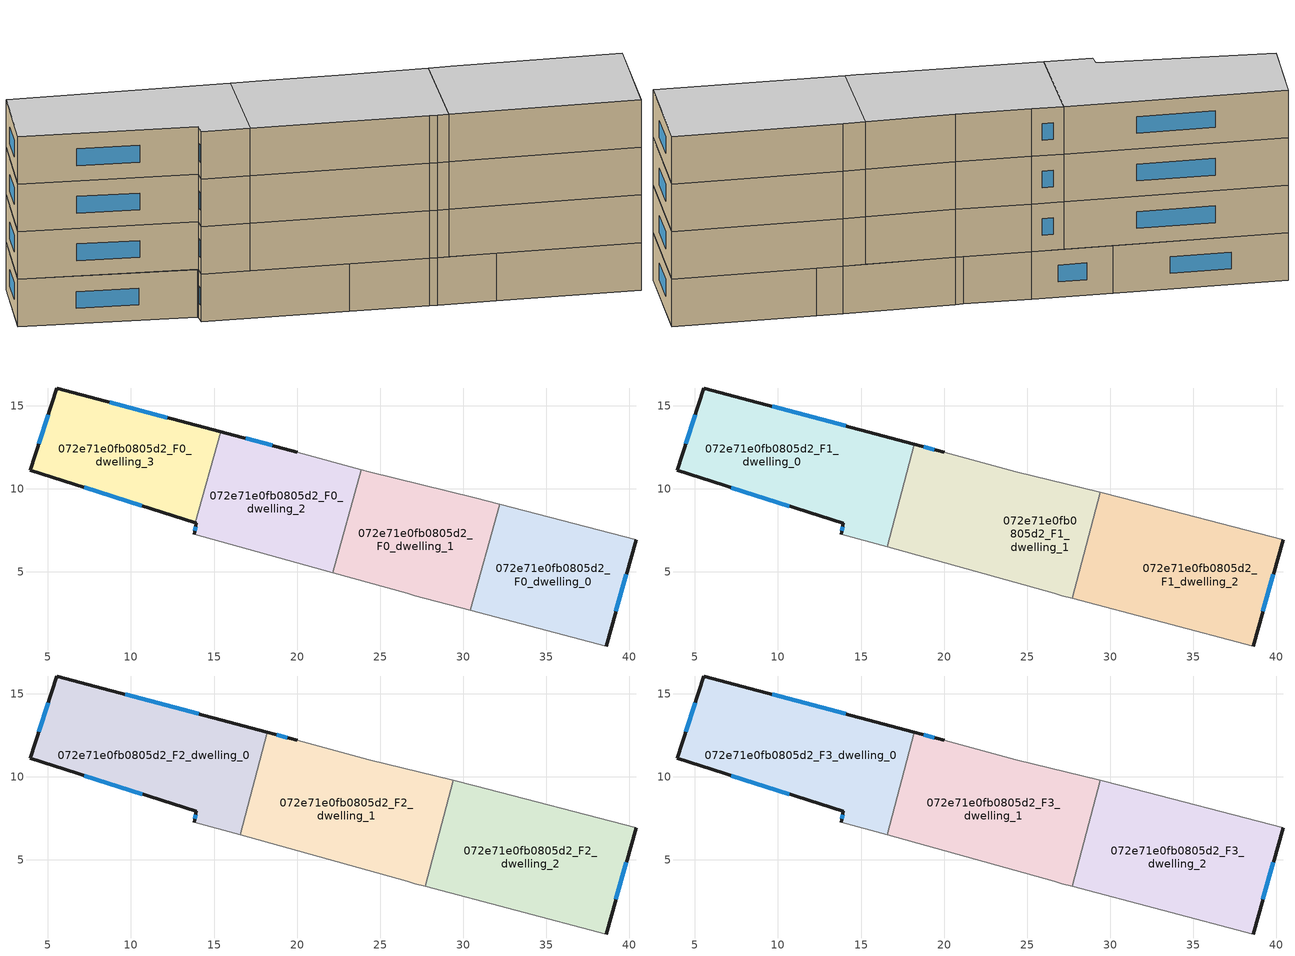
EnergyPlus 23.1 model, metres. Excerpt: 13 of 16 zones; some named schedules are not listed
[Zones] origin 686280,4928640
072e71e0fb0805d2_F0_dwelling_0
 floor ground (EU_floor_Construction): 40.41,6.92 38.61,0.53 30.42,2.69 32.19,9.06 z0
 wall outside (EU_wall_Construction): 38.61,0.53 40.41,6.92 z0:3
 wall adiabatic (EU_wall_Construction): 40.41,6.92 32.19,9.06 / 30.42,2.69 38.61,0.53 z0:3
 wall to 072e71e0fb0805d2_F0_dwelling_1 (EU_wall_Construction): 32.19,9.06 30.42,2.69 z0:3
 window (EU_Window_Construction): 39.19,2.61 39.82,4.84 z0.98:2.02
072e71e0fb0805d2_F0_dwelling_1
 floor ground (EU_floor_Construction): 32.19,9.06 30.42,2.69 27.1,3.56 26.64,3.69 22.14,4.94 23.87,11.15 24.32,11.03 30.71,9.45 z0
 wall adiabatic (EU_wall_Construction): 22.14,4.94 26.64,3.69 27.1,3.56 30.42,2.69 / 32.19,9.06 30.71,9.45 24.32,11.03 23.87,11.15 z0:3
 wall to 072e71e0fb0805d2_F0_dwelling_2 (EU_wall_Construction): 23.87,11.15 22.14,4.94 z0:3
072e71e0fb0805d2_F0_dwelling_2
 floor ground (EU_floor_Construction): 23.87,11.15 22.14,4.94 13.8,7.26 13.94,7.92 13.87,7.94 15.4,13.43 20.01,12.2 z0
 wall outside (EU_wall_Construction): 13.87,7.94 13.94,7.92 13.8,7.26 / 20.01,12.2 15.4,13.43 z0:3
 wall adiabatic (EU_wall_Construction): 13.8,7.26 22.14,4.94 / 23.87,11.15 20.01,12.2 z0:3
 wall to 072e71e0fb0805d2_F0_dwelling_3 (EU_wall_Construction): 15.4,13.43 13.87,7.94 z0:3
 window (EU_Window_Construction): 13.89,7.71 13.84,7.48 / 18.51,12.6 16.9,13.03 z0.98:2.02
072e71e0fb0805d2_F0_dwelling_3
 floor ground (EU_floor_Construction): 15.4,13.43 13.87,7.94 3.95,11.1 5.52,16.06 z0
 wall outside (EU_wall_Construction): 15.4,13.43 5.52,16.06 3.95,11.1 13.87,7.94 z0:3
 window (EU_Window_Construction): 7.17,10.07 10.64,8.97 / 5.01,14.45 4.46,12.72 / 12.18,14.29 8.73,15.21 z0.98:2.02
072e71e0fb0805d2_F1_dwelling_0
 floor to 072e71e0fb0805d2_F0_dwelling_2 (EU_floor_Construction): 18.2,12.68 16.57,6.49 13.8,7.26 13.94,7.92 13.87,7.94 15.4,13.43 z3
 floor to 072e71e0fb0805d2_F0_dwelling_3 (EU_floor_Construction): 15.4,13.43 13.87,7.94 3.95,11.1 5.52,16.06 z3
 wall outside (EU_wall_Construction): 18.2,12.68 5.52,16.06 3.95,11.1 13.94,7.92 13.8,7.26 z3:6
 wall adiabatic (EU_wall_Construction): 13.8,7.26 16.57,6.49 z3:6
 wall to 072e71e0fb0805d2_F1_dwelling_1 (EU_wall_Construction): 16.57,6.49 18.2,12.68 z3:6
 window (EU_Window_Construction): 13.89,7.71 13.84,7.48 / 7.2,10.07 10.69,8.96 / 5.01,14.45 4.46,12.72 / 14.07,13.78 9.64,14.96 z3.98:5.02
072e71e0fb0805d2_F1_dwelling_1
 floor to 072e71e0fb0805d2_F0_dwelling_2 (EU_floor_Construction): 23.87,11.15 22.14,4.94 16.57,6.49 18.2,12.68 20.01,12.2 z3
 floor to 072e71e0fb0805d2_F0_dwelling_1 (EU_floor_Construction): 29.4,9.77 27.72,3.4 27.1,3.56 26.64,3.69 22.14,4.94 23.87,11.15 24.32,11.03 z3
 wall outside (EU_wall_Construction): 20.01,12.2 18.2,12.68 z3:6
 wall adiabatic (EU_wall_Construction): 16.57,6.49 26.64,3.69 27.1,3.56 27.72,3.4 / 29.4,9.77 24.32,11.03 20.01,12.2 z3:6
 wall to 072e71e0fb0805d2_F1_dwelling_2 (EU_wall_Construction): 27.72,3.4 29.4,9.77 z3:6
 window (EU_Window_Construction): 19.42,12.36 18.79,12.53 z3.98:5.02
072e71e0fb0805d2_F1_dwelling_2
 floor to 072e71e0fb0805d2_F0_dwelling_0 (EU_floor_Construction): 40.41,6.92 38.61,0.53 30.42,2.69 32.19,9.06 z3
 floor to 072e71e0fb0805d2_F0_dwelling_1 (EU_floor_Construction): 32.19,9.06 30.42,2.69 27.72,3.4 29.4,9.77 30.71,9.45 z3
 wall outside (EU_wall_Construction): 38.61,0.53 40.41,6.92 z3:6
 wall adiabatic (EU_wall_Construction): 27.72,3.4 38.61,0.53 / 40.41,6.92 30.71,9.45 29.4,9.77 z3:6
 window (EU_Window_Construction): 39.19,2.61 39.82,4.84 z3.98:5.02
072e71e0fb0805d2_F2_dwelling_0
 floor to 072e71e0fb0805d2_F1_dwelling_0 (EU_floor_Construction): 18.2,12.68 16.57,6.49 13.8,7.26 13.94,7.92 3.95,11.1 5.52,16.06 z6
 wall outside (EU_wall_Construction): 18.2,12.68 5.52,16.06 3.95,11.1 13.94,7.92 13.8,7.26 z6:9
 wall adiabatic (EU_wall_Construction): 13.8,7.26 16.57,6.49 z6:9
 wall to 072e71e0fb0805d2_F2_dwelling_1 (EU_wall_Construction): 16.57,6.49 18.2,12.68 z6:9
 window (EU_Window_Construction): 13.89,7.71 13.84,7.48 / 7.2,10.07 10.69,8.96 / 5.01,14.45 4.46,12.72 / 14.07,13.78 9.64,14.96 z6.98:8.02
072e71e0fb0805d2_F2_dwelling_1
 floor to 072e71e0fb0805d2_F1_dwelling_1 (EU_floor_Construction): 29.4,9.77 27.72,3.4 27.1,3.56 26.64,3.69 16.57,6.49 18.2,12.68 20.01,12.2 24.32,11.03 z6
 wall outside (EU_wall_Construction): 20.01,12.2 18.2,12.68 z6:9
 wall adiabatic (EU_wall_Construction): 16.57,6.49 26.64,3.69 27.1,3.56 27.72,3.4 / 29.4,9.77 24.32,11.03 20.01,12.2 z6:9
 wall to 072e71e0fb0805d2_F2_dwelling_2 (EU_wall_Construction): 27.72,3.4 29.4,9.77 z6:9
 window (EU_Window_Construction): 19.42,12.36 18.79,12.53 z6.98:8.02
072e71e0fb0805d2_F2_dwelling_2
 floor to 072e71e0fb0805d2_F1_dwelling_2 (EU_floor_Construction): 40.41,6.92 38.61,0.53 27.72,3.4 29.4,9.77 30.71,9.45 z6
 wall outside (EU_wall_Construction): 38.61,0.53 40.41,6.92 z6:9
 wall adiabatic (EU_wall_Construction): 27.72,3.4 38.61,0.53 / 40.41,6.92 30.71,9.45 29.4,9.77 z6:9
 window (EU_Window_Construction): 39.19,2.61 39.82,4.84 z6.98:8.02
072e71e0fb0805d2_F3_dwelling_0
 floor to 072e71e0fb0805d2_F2_dwelling_0 (EU_floor_Construction): 18.2,12.68 16.57,6.49 13.8,7.26 13.94,7.92 3.95,11.1 5.52,16.06 z9
 wall outside (EU_wall_Construction): 18.2,12.68 5.52,16.06 3.95,11.1 13.94,7.92 13.8,7.26 z9:12
 wall adiabatic (EU_wall_Construction): 13.8,7.26 16.57,6.49 z9:12
 wall to 072e71e0fb0805d2_F3_dwelling_1 (EU_wall_Construction): 16.57,6.49 18.2,12.68 z9:12
 window (EU_Window_Construction): 13.89,7.71 13.84,7.48 / 7.2,10.07 10.69,8.96 / 5.01,14.45 4.46,12.72 / 14.07,13.78 9.64,14.96 z9.98:11.02
 ceiling to 072e71e0fb0805d2_F4_dwelling_0 (EU_floor_Construction): 16.57,6.49 18.2,12.68 5.52,16.06 3.95,11.1 13.94,7.92 13.8,7.26 z12
072e71e0fb0805d2_F3_dwelling_1
 floor to 072e71e0fb0805d2_F2_dwelling_1 (EU_floor_Construction): 29.4,9.77 27.72,3.4 27.1,3.56 26.64,3.69 16.57,6.49 18.2,12.68 20.01,12.2 24.32,11.03 z9
 wall outside (EU_wall_Construction): 20.01,12.2 18.2,12.68 z9:12
 wall adiabatic (EU_wall_Construction): 16.57,6.49 26.64,3.69 27.1,3.56 27.72,3.4 / 29.4,9.77 24.32,11.03 20.01,12.2 z9:12
 wall to 072e71e0fb0805d2_F3_dwelling_2 (EU_wall_Construction): 27.72,3.4 29.4,9.77 z9:12
 window (EU_Window_Construction): 19.42,12.36 18.79,12.53 z9.98:11.02
 ceiling to 072e71e0fb0805d2_F4_dwelling_1 (EU_floor_Construction): 27.72,3.4 29.4,9.77 24.32,11.03 20.01,12.2 18.2,12.68 16.57,6.49 26.64,3.69 27.1,3.56 z12
072e71e0fb0805d2_F3_dwelling_2
 floor to 072e71e0fb0805d2_F2_dwelling_2 (EU_floor_Construction): 40.41,6.92 38.61,0.53 27.72,3.4 29.4,9.77 30.71,9.45 z9
 wall outside (EU_wall_Construction): 38.61,0.53 40.41,6.92 z9:12
 wall adiabatic (EU_wall_Construction): 27.72,3.4 38.61,0.53 / 40.41,6.92 30.71,9.45 29.4,9.77 z9:12
 window (EU_Window_Construction): 39.19,2.61 39.82,4.84 z9.98:11.02
 ceiling to 072e71e0fb0805d2_F4_dwelling_2 (EU_floor_Construction): 38.61,0.53 40.41,6.92 30.71,9.45 29.4,9.77 27.72,3.4 z12
[Building]
EU S2 Campaign: North Axis=0; Terrain=City; Solar Distribution=FullExterior
[Site:Location]
Bologna: Latitude=44.5; Longitude=11.25; Time Zone=1; Elevation=37
[SizingPeriod:WeatherFileDays]
AnnualSizingPeriod: Begin Month=1; Begin Day of Month=1; End Month=12; End Day of Month=31; Day of Week for Start Day=Monday; Use Weather File Daylight Saving Period=No; Use Weather File Rain and Snow Indicators=No
[MATERIAL]
EU_InternalMass_Material: Roughness=MediumRough; Thickness=0.1; Conductivity=1; Density=1800; Specific Heat=900; Thermal Absorptance=0.9; Solar Absorptance=0.7; Visible Absorptance=0.7
[MATERIAL:NOMASS] Roughness=MediumRough; Thermal Absorptance=0.9; Solar Absorptance=0.7; Visible Absorptance=0.7
Name | Thermal Resistance
EU_wall_NoMass | 0.905828
EU_floor_NoMass | 0.67114
[WINDOWMATERIAL:SIMPLEGLAZINGSYSTEM]
EU_Window_SimpleGlazing: UFactor=4.52486; Solar Heat Gain Coefficient=0.85; Visible Transmittance=0.85
[CONSTRUCTION]
EU_wall_Construction: EU_wall_NoMass
EU_floor_Construction: EU_floor_NoMass
EU_InternalMass_Construction: EU_InternalMass_Material
EU_Window_Construction: EU_Window_SimpleGlazing
[ZONE] Type=1; Multiplier=1; Ceiling Height=autocalculate; Floor Area=autocalculate; Part of Total Floor Area=Yes
Name | Volume
072e71e0fb0805d2_F0_dwelling_0; 072e71e0fb0805d2_F0_dwelling_3 | 168.58
072e71e0fb0805d2_F1_dwelling_0 | 224.769
072e71e0fb0805d2_F2_dwelling_0; 072e71e0fb0805d2_F3_dwelling_0 | 224.776
072e71e0fb0805d2_F0_dwelling_1 | 168.589
072e71e0fb0805d2_F1_dwelling_1 | 224.762
072e71e0fb0805d2_F2_dwelling_1; 072e71e0fb0805d2_F3_dwelling_1 | 224.767
072e71e0fb0805d2_F0_dwelling_2 | 168.576
072e71e0fb0805d2_F1_dwelling_2 | 224.771
072e71e0fb0805d2_F2_dwelling_2; 072e71e0fb0805d2_F3_dwelling_2 | 224.774
[INTERNALMASS] Construction=EU_InternalMass_Construction
Name | Zone or ZoneList | Surface Area
072e71e0fb0805d2_F0_dwelling_0_EU_InternalMass | 072e71e0fb0805d2_F0_dwelling_0 | 56.1933
072e71e0fb0805d2_F0_dwelling_1_EU_InternalMass | 072e71e0fb0805d2_F0_dwelling_1 | 56.196
072e71e0fb0805d2_F0_dwelling_2_EU_InternalMass | 072e71e0fb0805d2_F0_dwelling_2 | 56.192
072e71e0fb0805d2_F0_dwelling_3_EU_InternalMass | 072e71e0fb0805d2_F0_dwelling_3 | 56.1932
072e71e0fb0805d2_F1_dwelling_0_EU_InternalMass | 072e71e0fb0805d2_F1_dwelling_0 | 74.9254
072e71e0fb0805d2_F1_dwelling_1_EU_InternalMass | 072e71e0fb0805d2_F1_dwelling_1 | 74.9226
072e71e0fb0805d2_F1_dwelling_2_EU_InternalMass | 072e71e0fb0805d2_F1_dwelling_2 | 74.924
072e71e0fb0805d2_F2_dwelling_0_EU_InternalMass | 072e71e0fb0805d2_F2_dwelling_0 | 74.9254
072e71e0fb0805d2_F2_dwelling_1_EU_InternalMass | 072e71e0fb0805d2_F2_dwelling_1 | 74.9226
072e71e0fb0805d2_F2_dwelling_2_EU_InternalMass | 072e71e0fb0805d2_F2_dwelling_2 | 74.924
072e71e0fb0805d2_F3_dwelling_0_EU_InternalMass | 072e71e0fb0805d2_F3_dwelling_0 | 74.9254
072e71e0fb0805d2_F3_dwelling_1_EU_InternalMass | 072e71e0fb0805d2_F3_dwelling_1 | 74.9226
072e71e0fb0805d2_F3_dwelling_2_EU_InternalMass | 072e71e0fb0805d2_F3_dwelling_2 | 74.924
[OTHEREQUIPMENT] Fuel Type=Electricity; Design Level Calculation Method=Watts/Area; Power per Zone Floor Area=1; Fraction Latent=0; Fraction Radiant=0; Fraction Lost=0; Carbon Dioxide Generation Rate=0; EndUse Subcategory=EU_Step8_InternalGains
Name | Zone or ZoneList or Space or SpaceList | Schedule
EU_Step8_InternalGain_072e71e0fb0805d2_F0_dwelling_0_f000 | 072e71e0fb0805d2_F0_dwelling_0 | EU_Step8_GainSchedule_072e71e0fb0805d2_F0_dwelling_0_f000
EU_Step8_InternalGain_072e71e0fb0805d2_F0_dwelling_1_f000 | 072e71e0fb0805d2_F0_dwelling_1 | EU_Step8_GainSchedule_072e71e0fb0805d2_F0_dwelling_1_f000
EU_Step8_InternalGain_072e71e0fb0805d2_F0_dwelling_2_f000 | 072e71e0fb0805d2_F0_dwelling_2 | EU_Step8_GainSchedule_072e71e0fb0805d2_F0_dwelling_2_f000
EU_Step8_InternalGain_072e71e0fb0805d2_F0_dwelling_3_f000 | 072e71e0fb0805d2_F0_dwelling_3 | EU_Step8_GainSchedule_072e71e0fb0805d2_F0_dwelling_3_f000
EU_Step8_InternalGain_072e71e0fb0805d2_F1_dwelling_0_f000 | 072e71e0fb0805d2_F1_dwelling_0 | EU_Step8_GainSchedule_072e71e0fb0805d2_F1_dwelling_0_f000
EU_Step8_InternalGain_072e71e0fb0805d2_F1_dwelling_1_f000 | 072e71e0fb0805d2_F1_dwelling_1 | EU_Step8_GainSchedule_072e71e0fb0805d2_F1_dwelling_1_f000
EU_Step8_InternalGain_072e71e0fb0805d2_F1_dwelling_2_f000 | 072e71e0fb0805d2_F1_dwelling_2 | EU_Step8_GainSchedule_072e71e0fb0805d2_F1_dwelling_2_f000
EU_Step8_InternalGain_072e71e0fb0805d2_F2_dwelling_0_f000 | 072e71e0fb0805d2_F2_dwelling_0 | EU_Step8_GainSchedule_072e71e0fb0805d2_F2_dwelling_0_f000
EU_Step8_InternalGain_072e71e0fb0805d2_F2_dwelling_1_f000 | 072e71e0fb0805d2_F2_dwelling_1 | EU_Step8_GainSchedule_072e71e0fb0805d2_F2_dwelling_1_f000
EU_Step8_InternalGain_072e71e0fb0805d2_F2_dwelling_2_f000 | 072e71e0fb0805d2_F2_dwelling_2 | EU_Step8_GainSchedule_072e71e0fb0805d2_F2_dwelling_2_f000
EU_Step8_InternalGain_072e71e0fb0805d2_F3_dwelling_0_f000 | 072e71e0fb0805d2_F3_dwelling_0 | EU_Step8_GainSchedule_072e71e0fb0805d2_F3_dwelling_0_f000
EU_Step8_InternalGain_072e71e0fb0805d2_F3_dwelling_1_f000 | 072e71e0fb0805d2_F3_dwelling_1 | EU_Step8_GainSchedule_072e71e0fb0805d2_F3_dwelling_1_f000
EU_Step8_InternalGain_072e71e0fb0805d2_F3_dwelling_2_f000 | 072e71e0fb0805d2_F3_dwelling_2 | EU_Step8_GainSchedule_072e71e0fb0805d2_F3_dwelling_2_f000
[ZONEVENTILATION:DESIGNFLOWRATE] Schedule=EU_AlwaysOn; Design Flow Rate Calculation Method=AirChanges/Hour; Air Changes per Hour=0.73129; Ventilation Type=Natural; Fan Pressure Rise=0; Fan Total Efficiency=1; Constant Term Coefficient=1; Temperature Term Coefficient=0; Velocity Term Coefficient=0; Velocity Squared Term Coefficient=0; Minimum Indoor Temperature=-100; Maximum Indoor Temperature=100; Delta Temperature=-100; Minimum Outdoor Temperature=-100; Maximum Outdoor Temperature=100; Maximum Wind Speed=40
Name | Zone or ZoneList or Space or SpaceList
EU_ConstantAir_072e71e0fb0805d2_F0_dwelling_0 | 072e71e0fb0805d2_F0_dwelling_0
EU_ConstantAir_072e71e0fb0805d2_F0_dwelling_1 | 072e71e0fb0805d2_F0_dwelling_1
EU_ConstantAir_072e71e0fb0805d2_F0_dwelling_2 | 072e71e0fb0805d2_F0_dwelling_2
EU_ConstantAir_072e71e0fb0805d2_F0_dwelling_3 | 072e71e0fb0805d2_F0_dwelling_3
EU_ConstantAir_072e71e0fb0805d2_F1_dwelling_0 | 072e71e0fb0805d2_F1_dwelling_0
EU_ConstantAir_072e71e0fb0805d2_F1_dwelling_1 | 072e71e0fb0805d2_F1_dwelling_1
EU_ConstantAir_072e71e0fb0805d2_F1_dwelling_2 | 072e71e0fb0805d2_F1_dwelling_2
EU_ConstantAir_072e71e0fb0805d2_F2_dwelling_0 | 072e71e0fb0805d2_F2_dwelling_0
EU_ConstantAir_072e71e0fb0805d2_F2_dwelling_1 | 072e71e0fb0805d2_F2_dwelling_1
EU_ConstantAir_072e71e0fb0805d2_F2_dwelling_2 | 072e71e0fb0805d2_F2_dwelling_2
EU_ConstantAir_072e71e0fb0805d2_F3_dwelling_0 | 072e71e0fb0805d2_F3_dwelling_0
EU_ConstantAir_072e71e0fb0805d2_F3_dwelling_1 | 072e71e0fb0805d2_F3_dwelling_1
EU_ConstantAir_072e71e0fb0805d2_F3_dwelling_2 | 072e71e0fb0805d2_F3_dwelling_2
[HVACTEMPLATE:THERMOSTAT] Constant Heating Setpoint=20; Constant Cooling Setpoint=50
EU_HeatOnly_072e71e0fb0805d2_F0_dwelling_0; EU_HeatOnly_072e71e0fb0805d2_F0_dwelling_1; EU_HeatOnly_072e71e0fb0805d2_F0_dwelling_2; EU_HeatOnly_072e71e0fb0805d2_F0_dwelling_3; EU_HeatOnly_072e71e0fb0805d2_F1_dwelling_0; EU_HeatOnly_072e71e0fb0805d2_F1_dwelling_1; EU_HeatOnly_072e71e0fb0805d2_F1_dwelling_2; EU_HeatOnly_072e71e0fb0805d2_F2_dwelling_0; EU_HeatOnly_072e71e0fb0805d2_F2_dwelling_1; EU_HeatOnly_072e71e0fb0805d2_F2_dwelling_2; EU_HeatOnly_072e71e0fb0805d2_F3_dwelling_0; EU_HeatOnly_072e71e0fb0805d2_F3_dwelling_1; EU_HeatOnly_072e71e0fb0805d2_F3_dwelling_2; EU_HeatOnly_072e71e0fb0805d2_F4_dwelling_0; EU_HeatOnly_072e71e0fb0805d2_F4_dwelling_1; EU_HeatOnly_072e71e0fb0805d2_F4_dwelling_2
[HVACTEMPLATE:ZONE:IDEALLOADSAIRSYSTEM] System Availability Schedule=EU_AlwaysOn; Maximum Heating Supply Air Temperature=50; Minimum Cooling Supply Air Temperature=13; Maximum Heating Supply Air Humidity Ratio=0.0156; Minimum Cooling Supply Air Humidity Ratio=0.0077; Heating Limit=NoLimit; Cooling Limit=NoLimit; Heating Availability Schedule=EU_AlwaysOn; Cooling Availability Schedule=EU_CoolingOff; Dehumidification Control Type=ConstantSensibleHeatRatio; Cooling Sensible Heat Ratio=0.7; Dehumidification Setpoint=60; Humidification Control Type=None; Humidification Setpoint=30; Outdoor Air Method=None; Outdoor Air Flow Rate per Person=0.00944; Outdoor Air Flow Rate per Zone Floor Area=0; Outdoor Air Flow Rate per Zone=0; Demand Controlled Ventilation Type=None; Outdoor Air Economizer Type=NoEconomizer; Heat Recovery Type=None; Sensible Heat Recovery Effectiveness=0.7; Latent Heat Recovery Effectiveness=0.65
Name | Template Thermostat
072e71e0fb0805d2_F0_dwelling_0 | EU_HeatOnly_072e71e0fb0805d2_F0_dwelling_0
072e71e0fb0805d2_F0_dwelling_1 | EU_HeatOnly_072e71e0fb0805d2_F0_dwelling_1
072e71e0fb0805d2_F0_dwelling_2 | EU_HeatOnly_072e71e0fb0805d2_F0_dwelling_2
072e71e0fb0805d2_F0_dwelling_3 | EU_HeatOnly_072e71e0fb0805d2_F0_dwelling_3
072e71e0fb0805d2_F1_dwelling_0 | EU_HeatOnly_072e71e0fb0805d2_F1_dwelling_0
072e71e0fb0805d2_F1_dwelling_1 | EU_HeatOnly_072e71e0fb0805d2_F1_dwelling_1
072e71e0fb0805d2_F1_dwelling_2 | EU_HeatOnly_072e71e0fb0805d2_F1_dwelling_2
072e71e0fb0805d2_F2_dwelling_0 | EU_HeatOnly_072e71e0fb0805d2_F2_dwelling_0
072e71e0fb0805d2_F2_dwelling_1 | EU_HeatOnly_072e71e0fb0805d2_F2_dwelling_1
072e71e0fb0805d2_F2_dwelling_2 | EU_HeatOnly_072e71e0fb0805d2_F2_dwelling_2
072e71e0fb0805d2_F3_dwelling_0 | EU_HeatOnly_072e71e0fb0805d2_F3_dwelling_0
072e71e0fb0805d2_F3_dwelling_1 | EU_HeatOnly_072e71e0fb0805d2_F3_dwelling_1
072e71e0fb0805d2_F3_dwelling_2 | EU_HeatOnly_072e71e0fb0805d2_F3_dwelling_2
[SIZING:ZONE] Zone Cooling Design Supply Air Temperature Input Method=SupplyAirTemperature; Zone Cooling Design Supply Air Temperature=13; Zone Heating Design Supply Air Temperature Input Method=SupplyAirTemperature; Zone Heating Design Supply Air Temperature=50; Zone Cooling Design Supply Air Humidity Ratio=0.008; Zone Heating Design Supply Air Humidity Ratio=0.008; Cooling Design Air Flow Method=DesignDay; Cooling Design Air Flow Rate=0; Cooling Minimum Air Flow per Zone Floor Area=0.000762; Cooling Minimum Air Flow=0; Cooling Minimum Air Flow Fraction=0.2; Heating Design Air Flow Method=DesignDay; Heating Design Air Flow Rate=0; Heating Maximum Air Flow per Zone Floor Area=0.002032; Heating Maximum Air Flow=0.141576; Heating Maximum Air Flow Fraction=0.3; Account for Dedicated Outdoor Air System=No; Dedicated Outdoor Air System Control Strategy=NeutralSupplyAir; Dedicated Outdoor Air Low Setpoint Temperature for Design=autosize; Dedicated Outdoor Air High Setpoint Temperature for Design=autosize; Zone Load Sizing Method=Sensible Load Only No Latent Load; Zone Latent Cooling Design Supply Air Humidity Ratio Input Method=HumidityRatioDifference; Zone Cooling Design Supply Air Humidity Ratio Difference=0.005; Zone Latent Heating Design Supply Air Humidity Ratio Input Method=HumidityRatioDifference; Zone Humidification Design Supply Air Humidity Ratio Difference=0.005
072e71e0fb0805d2_F0_dwelling_0; 072e71e0fb0805d2_F0_dwelling_1; 072e71e0fb0805d2_F0_dwelling_2; 072e71e0fb0805d2_F0_dwelling_3; 072e71e0fb0805d2_F1_dwelling_0; 072e71e0fb0805d2_F1_dwelling_1; 072e71e0fb0805d2_F1_dwelling_2; 072e71e0fb0805d2_F2_dwelling_0; 072e71e0fb0805d2_F2_dwelling_1; 072e71e0fb0805d2_F2_dwelling_2; 072e71e0fb0805d2_F3_dwelling_0; 072e71e0fb0805d2_F3_dwelling_1; 072e71e0fb0805d2_F3_dwelling_2
